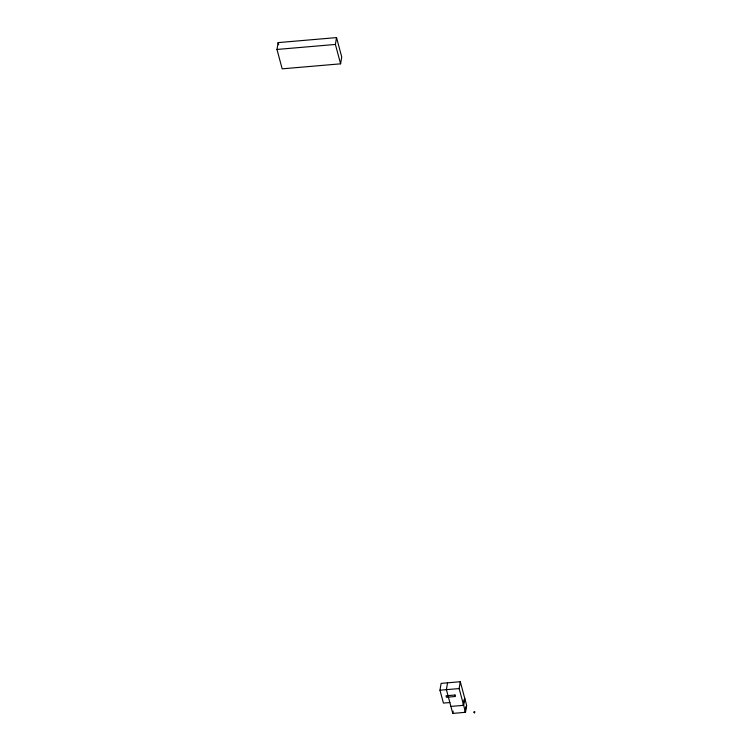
<?xml version="1.0" encoding="UTF-8"?>
<svg xmlns="http://www.w3.org/2000/svg" width="752" height="752" viewBox="0 0 752 752"><rect width="100%" height="100%" fill="white"/><g stroke="black" fill="none" stroke-linecap="round" stroke-linejoin="round"><path stroke-width="1.13" d="M276.971 49.453L278.118 42.61L336.539 37.6L341.737 56.983L340.6 63.826L282.179 68.836L276.971 49.453L335.392 44.443L336.539 37.6M449.865 702.537L443.426 703.082L439.967 690.214L441.114 683.371L460.29 681.726L466.663 705.47L465.516 712.304L452.779 713.404L446.406 689.659L447.543 682.816M452.779 713.404L453.155 711.119M465.516 712.304L459.143 688.569L460.29 681.726M463.129 705.367L464.134 699.351M464.792 698.486L463.646 705.329L450.899 706.419M464.999 712.351L466.014 706.325M474.559 712.811C476.091 710.443 472.002 712.238 474.484 712.84M439.967 690.214L459.143 688.569M335.392 44.443L340.6 63.826M278.118 42.61L278.701 44.763M455.007 695.017L446.03 695.788L446.425 697.264L455.402 696.493L455.007 695.017"/></g></svg>
